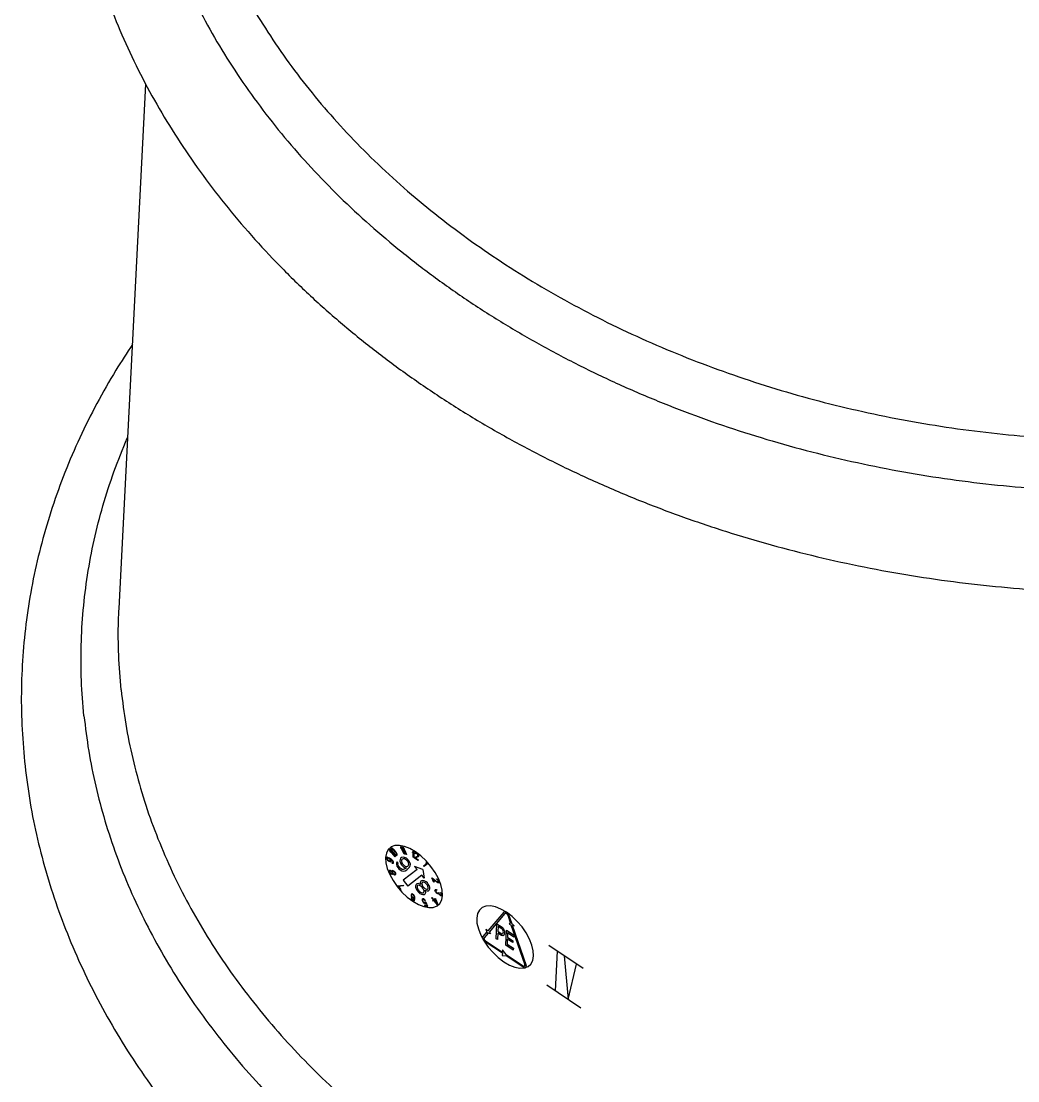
# Model space of a CAD drawing. Extents: x 0 to 594, y 0 to 420.
# Drawn here: x 219.6 to 286.1, y 141.7 to 212.3 of the extents above; entities that cross this region are included whole.
import ezdxf

# ---------------------------------------------------------------- set-up
doc = ezdxf.new("R2010")
doc.units = 0
doc.header["$LTSCALE"] = 32.67
doc.header["$MEASUREMENT"] = 0

msp = doc.modelspace()

# ---------------------------------------------------------------- linework, layer by layer
at = {"color": 7, "linetype": 'Continuous'}
msp.add_line((226.137, 173.177), (227.935, 208.135), dxfattribs=at)
at = {"color": 40, "linetype": 'Continuous'}
for p, q in [((244.16, 157.099), (244.182, 157.116)), ((244.197, 157.01), (244.16, 157.099)), ((244.182, 157.116), (244.582, 156.636)), ((244.265, 156.928), (244.197, 157.01)), ((244.56, 156.619), (244.228, 157.017)), ((244.228, 157.017), (244.265, 156.928)), ((244.279, 157.192), (244.265, 157.164)), ((244.265, 157.164), (244.272, 157.119)), ((244.272, 157.119), (244.286, 157.08)), ((244.31, 157.199), (244.279, 157.192)), ((244.286, 157.08), (244.313, 157.033)), ((244.354, 157.183), (244.31, 157.199)), ((244.321, 157.141), (244.311, 157.116)), ((244.311, 157.116), (244.317, 157.087)), ((244.313, 157.033), (244.335, 156.999)), ((244.317, 157.087), (244.353, 157.014)), ((244.349, 157.145), (244.321, 157.141)), ((244.335, 156.999), (244.374, 156.945)), ((244.377, 157.134), (244.349, 157.145)), ((244.353, 157.014), (244.401, 156.95)), ((244.391, 157.161), (244.354, 157.183)), ((244.374, 156.945), (244.45, 156.854)), ((244.443, 157.084), (244.377, 157.134)), ((244.432, 157.126), (244.391, 157.161)), ((244.401, 156.95), (244.46, 156.878)), ((244.462, 157.099), (244.432, 157.126)), ((244.498, 157.026), (244.443, 157.084)), ((244.46, 156.878), (244.515, 156.82)), ((244.508, 157.05), (244.462, 157.099)), ((244.557, 156.954), (244.498, 157.026)), ((244.584, 156.959), (244.508, 157.05)), ((244.605, 156.89), (244.557, 156.954)), ((244.623, 156.905), (244.584, 156.959)), ((244.641, 156.817), (244.605, 156.89)), ((244.645, 156.871), (244.623, 156.905)), ((244.672, 156.824), (244.645, 156.871)), ((244.922, 157.235), (244.926, 157.306)), ((244.959, 157.147), (244.922, 157.235)), ((244.926, 157.306), (244.963, 157.3)), ((244.964, 157.218), (244.959, 157.147)), ((244.963, 157.3), (245.182, 156.785)), ((245.145, 156.79), (244.964, 157.218)), ((245.045, 157.215), (245.049, 157.286)), ((245.082, 157.128), (245.045, 157.215)), ((245.049, 157.286), (245.086, 157.281)), ((245.087, 157.199), (245.082, 157.128)), ((245.086, 157.281), (245.305, 156.765)), ((245.268, 156.771), (245.087, 157.199)), ((245.72, 156.902), (245.724, 156.972)), ((245.765, 156.935), (245.72, 156.902)), ((245.724, 156.972), (245.769, 157.006)), ((245.747, 156.593), (245.765, 156.935)), ((245.769, 157.006), (245.81, 156.978)), ((245.81, 156.978), (245.789, 156.565)), ((245.868, 156.84), (245.876, 156.871)), ((245.876, 156.871), (245.906, 156.887)), ((245.906, 156.887), (245.934, 156.886)), ((245.934, 156.886), (245.983, 156.863)), ((243.976, 156.551), (243.974, 156.521)), ((243.974, 156.521), (243.983, 156.484)), ((243.987, 156.575), (243.976, 156.551)), ((243.983, 156.484), (244.011, 156.434)), ((244.019, 156.585), (243.987, 156.575)), ((244.011, 156.434), (244.051, 156.389)), ((244.061, 156.576), (244.019, 156.585)), ((244.027, 156.524), (244.024, 156.482)), ((244.024, 156.482), (244.034, 156.457)), ((244.038, 156.535), (244.027, 156.524)), ((244.034, 156.457), (244.053, 156.425)), ((244.059, 156.54), (244.038, 156.535)), ((244.051, 156.389), (244.101, 156.343)), ((244.053, 156.425), (244.082, 156.393)), ((244.09, 156.532), (244.059, 156.54)), ((244.112, 156.554), (244.061, 156.576)), ((244.082, 156.393), (244.112, 156.367)), ((244.12, 156.517), (244.09, 156.532)), ((244.101, 156.343), (244.141, 156.317)), ((244.183, 156.513), (244.112, 156.554)), ((244.112, 156.367), (244.133, 156.353)), ((244.14, 156.504), (244.12, 156.517)), ((244.133, 156.353), (244.163, 156.339)), ((244.17, 156.478), (244.14, 156.504)), ((244.141, 156.317), (244.192, 156.295)), ((244.163, 156.339), (244.194, 156.331)), ((244.2, 156.446), (244.17, 156.478)), ((244.253, 156.466), (244.183, 156.513)), ((244.192, 156.295), (244.234, 156.286)), ((244.194, 156.331), (244.215, 156.336)), ((244.219, 156.414), (244.2, 156.446)), ((244.215, 156.336), (244.226, 156.347)), ((244.228, 156.389), (244.219, 156.414)), ((244.226, 156.347), (244.228, 156.389)), ((244.232, 156.45), (244.252, 156.436)), ((244.27, 156.387), (244.232, 156.45)), ((244.234, 156.286), (244.265, 156.296)), ((244.252, 156.436), (244.312, 156.39)), ((244.324, 156.413), (244.253, 156.466)), ((244.265, 156.296), (244.277, 156.32)), ((244.279, 156.35), (244.27, 156.387)), ((244.277, 156.32), (244.279, 156.35)), ((244.312, 156.39), (244.342, 156.364)), ((244.373, 156.368), (244.324, 156.413)), ((244.335, 156.231), (244.334, 156.201)), ((244.334, 156.201), (244.364, 156.187)), ((244.366, 156.223), (244.335, 156.231)), ((244.342, 156.364), (244.372, 156.332)), ((244.364, 156.187), (244.405, 156.178)), ((244.387, 156.228), (244.366, 156.223)), ((244.372, 156.332), (244.391, 156.3)), ((244.413, 156.323), (244.373, 156.368)), ((244.398, 156.239), (244.387, 156.228)), ((244.391, 156.3), (244.4, 156.275)), ((244.4, 156.275), (244.398, 156.239)), ((244.405, 156.178), (244.437, 156.188)), ((244.442, 156.272), (244.413, 156.323)), ((244.437, 156.188), (244.449, 156.212)), ((244.45, 156.236), (244.442, 156.272)), ((244.449, 156.212), (244.45, 156.236)), ((244.45, 156.854), (244.497, 156.805)), ((244.497, 156.805), (244.526, 156.778)), ((244.515, 156.82), (244.581, 156.77)), ((244.526, 156.778), (244.567, 156.743)), ((244.582, 156.636), (244.56, 156.619)), ((244.567, 156.743), (244.604, 156.721)), ((244.581, 156.77), (244.609, 156.759)), ((244.604, 156.721), (244.648, 156.705)), ((244.609, 156.759), (244.637, 156.763)), ((244.637, 156.763), (244.647, 156.788)), ((244.649, 156.218), (244.638, 156.118)), ((244.647, 156.788), (244.641, 156.817)), ((244.648, 156.705), (244.679, 156.712)), ((244.677, 156.27), (244.649, 156.218)), ((244.686, 156.785), (244.672, 156.824)), ((244.754, 156.178), (244.677, 156.27)), ((244.679, 156.712), (244.693, 156.74)), ((244.693, 156.74), (244.686, 156.785)), ((244.742, 156.107), (244.754, 156.178)), ((244.878, 156.427), (244.867, 156.327)), ((244.867, 156.327), (244.901, 156.201)), ((244.919, 156.521), (244.878, 156.427)), ((244.901, 156.201), (244.963, 156.097)), ((244.976, 156.565), (244.919, 156.521)), ((244.982, 156.387), (244.97, 156.317)), ((244.97, 156.317), (244.988, 156.239)), ((245.079, 156.585), (244.976, 156.565)), ((245.01, 156.439), (244.982, 156.387)), ((244.988, 156.239), (245.02, 156.172)), ((245.039, 156.462), (245.01, 156.439)), ((245.02, 156.172), (245.127, 156.043)), ((245.097, 156.477), (245.039, 156.462)), ((245.182, 156.574), (245.079, 156.585)), ((245.171, 156.474), (245.097, 156.477)), ((245.182, 156.785), (245.145, 156.79)), ((245.246, 156.441), (245.171, 156.474)), ((245.303, 156.515), (245.182, 156.574)), ((245.307, 156.397), (245.246, 156.441)), ((245.305, 156.765), (245.268, 156.771)), ((245.394, 156.434), (245.303, 156.515)), ((245.415, 156.267), (245.307, 156.397)), ((245.471, 156.342), (245.394, 156.434)), ((245.447, 156.201), (245.415, 156.267)), ((245.464, 156.123), (245.447, 156.201)), ((245.534, 156.238), (245.471, 156.342)), ((245.568, 156.112), (245.534, 156.238)), ((245.789, 156.565), (245.747, 156.593)), ((245.844, 156.528), (245.847, 156.572)), ((246.093, 156.363), (245.844, 156.528)), ((245.847, 156.572), (246.052, 156.663)), ((245.902, 156.817), (245.868, 156.84)), ((245.917, 156.834), (245.902, 156.817)), ((246.085, 156.614), (245.902, 156.535)), ((245.902, 156.535), (246.096, 156.406)), ((245.939, 156.838), (245.917, 156.834)), ((245.974, 156.824), (245.939, 156.838)), ((246.002, 156.805), (245.974, 156.824)), ((245.983, 156.863), (246.011, 156.845)), ((246.036, 156.773), (246.002, 156.805)), ((246.011, 156.845), (246.052, 156.808)), ((246.056, 156.742), (246.036, 156.773)), ((246.052, 156.808), (246.079, 156.772)), ((246.052, 156.663), (246.067, 156.689)), ((246.068, 156.707), (246.056, 156.742)), ((246.067, 156.689), (246.068, 156.707)), ((246.079, 156.772), (246.105, 156.719)), ((246.1, 156.631), (246.085, 156.614)), ((246.096, 156.406), (246.093, 156.363)), ((246.109, 156.661), (246.1, 156.631)), ((246.105, 156.719), (246.11, 156.679)), ((246.11, 156.679), (246.109, 156.661)), ((246.45, 156.006), (246.662, 156.171)), ((246.741, 156.163), (246.485, 155.964)), ((246.589, 156.184), (246.633, 156.218)), ((246.662, 156.171), (246.589, 156.184)), ((246.633, 156.218), (246.706, 156.205)), ((246.706, 156.205), (246.741, 156.163)), ((244.162, 155.683), (244.151, 155.65)), ((244.151, 155.65), (244.158, 155.614)), ((244.158, 155.614), (244.171, 155.584)), ((244.18, 155.701), (244.162, 155.683)), ((244.171, 155.584), (244.196, 155.545)), ((244.218, 155.709), (244.18, 155.701)), ((244.196, 155.545), (244.239, 155.503)), ((244.214, 155.661), (244.199, 155.635)), ((244.199, 155.635), (244.203, 155.607)), ((244.203, 155.607), (244.216, 155.577)), ((244.234, 155.672), (244.214, 155.661)), ((244.216, 155.577), (244.238, 155.545)), ((244.245, 155.705), (244.218, 155.709)), ((244.252, 155.669), (244.234, 155.672)), ((244.238, 155.545), (244.277, 155.511)), ((244.239, 155.503), (244.275, 155.476)), ((244.287, 155.684), (244.245, 155.705)), ((244.285, 155.65), (244.252, 155.669)), ((244.275, 155.476), (244.327, 155.454)), ((244.277, 155.511), (244.311, 155.491)), ((244.325, 155.615), (244.285, 155.65)), ((244.324, 155.658), (244.287, 155.684)), ((244.311, 155.491), (244.329, 155.489)), ((244.339, 155.641), (244.324, 155.658)), ((244.347, 155.584), (244.325, 155.615)), ((244.329, 155.489), (244.349, 155.499)), ((244.342, 155.655), (244.339, 155.641)), ((244.356, 155.681), (244.342, 155.655)), ((244.36, 155.554), (244.347, 155.584)), ((244.349, 155.499), (244.363, 155.525)), ((244.354, 155.45), (244.383, 155.459)), ((244.394, 155.689), (244.356, 155.681)), ((244.363, 155.525), (244.36, 155.554)), ((244.384, 155.634), (244.379, 155.607)), ((244.379, 155.607), (244.383, 155.578)), ((244.383, 155.578), (244.395, 155.548)), ((244.383, 155.459), (244.4, 155.477)), ((244.41, 155.651), (244.384, 155.634)), ((244.421, 155.684), (244.394, 155.689)), ((244.395, 155.548), (244.417, 155.517)), ((244.4, 155.477), (244.403, 155.491)), ((244.403, 155.491), (244.418, 155.474)), ((244.437, 155.647), (244.41, 155.651)), ((244.417, 155.517), (244.448, 155.484)), ((244.418, 155.474), (244.458, 155.44)), ((244.472, 155.662), (244.421, 155.684)), ((244.483, 155.618), (244.437, 155.647)), ((244.448, 155.484), (244.493, 155.455)), ((244.509, 155.635), (244.472, 155.662)), ((244.513, 155.585), (244.483, 155.618)), ((244.493, 155.455), (244.52, 155.451)), ((244.552, 155.593), (244.509, 155.635)), ((244.535, 155.554), (244.513, 155.585)), ((244.52, 155.451), (244.546, 155.468)), ((244.548, 155.524), (244.535, 155.554)), ((244.546, 155.468), (244.552, 155.495)), ((244.552, 155.495), (244.548, 155.524)), ((244.577, 155.554), (244.552, 155.593)), ((244.596, 155.509), (244.577, 155.554)), ((244.592, 155.44), (244.603, 155.473)), ((244.603, 155.473), (244.596, 155.509)), ((244.638, 156.118), (244.672, 155.992)), ((244.672, 155.992), (244.735, 155.888)), ((244.735, 155.888), (244.796, 155.814)), ((244.759, 156.029), (244.742, 156.107)), ((244.791, 155.963), (244.759, 156.029)), ((244.883, 155.852), (244.791, 155.963)), ((244.796, 155.814), (244.888, 155.733)), ((244.944, 155.808), (244.883, 155.852)), ((244.888, 155.733), (245.008, 155.674)), ((245.019, 155.775), (244.944, 155.808)), ((244.963, 156.097), (245.04, 156.005)), ((245.008, 155.674), (245.111, 155.664)), ((245.093, 155.771), (245.019, 155.775)), ((245.04, 156.005), (245.132, 155.924)), ((245.151, 155.787), (245.093, 155.771)), ((245.111, 155.664), (245.214, 155.683)), ((245.127, 156.043), (245.188, 155.999)), ((245.132, 155.924), (245.282, 155.858)), ((245.253, 155.836), (245.151, 155.787)), ((245.188, 155.999), (245.263, 155.966)), ((245.214, 155.683), (245.33, 155.743)), ((245.282, 155.858), (245.253, 155.836)), ((245.263, 155.966), (245.337, 155.962)), ((245.33, 155.743), (245.43, 155.822)), ((245.337, 155.962), (245.395, 155.977)), ((245.395, 155.977), (245.424, 156)), ((245.424, 156), (245.452, 156.052)), ((245.43, 155.822), (245.516, 155.919)), ((245.452, 156.052), (245.464, 156.123)), ((245.516, 155.919), (245.556, 156.012)), ((245.556, 156.012), (245.568, 156.112)), ((246.485, 155.964), (246.45, 156.006)), ((244.327, 155.454), (244.354, 155.45)), ((244.458, 155.44), (244.509, 155.418)), ((244.509, 155.418), (244.536, 155.414)), ((244.536, 155.414), (244.575, 155.422)), ((244.575, 155.422), (244.592, 155.44)), ((245.955, 154.774), (245.914, 154.681)), ((245.998, 154.807), (245.955, 154.774)), ((246.1, 154.827), (245.998, 154.807)), ((246.205, 154.786), (246.1, 154.827)), ((246.25, 154.761), (246.205, 154.786)), ((246.257, 154.98), (246.231, 154.898)), ((246.231, 154.898), (246.234, 154.809)), ((246.234, 154.809), (246.25, 154.761)), ((246.3, 155.014), (246.257, 154.98)), ((246.403, 155.033), (246.3, 155.014)), ((246.349, 154.899), (246.336, 154.828)), ((246.336, 154.828), (246.355, 154.721)), ((246.377, 154.921), (246.349, 154.899)), ((246.451, 154.918), (246.377, 154.921)), ((246.492, 155.011), (246.403, 155.033)), ((246.556, 154.878), (246.451, 154.918)), ((246.612, 154.952), (246.492, 155.011)), ((246.632, 154.815), (246.556, 154.878)), ((246.704, 154.871), (246.612, 154.952)), ((246.694, 154.741), (246.632, 154.815)), ((246.766, 154.797), (246.704, 154.871)), ((246.828, 154.694), (246.766, 154.797)), ((246.989, 155.203), (247.034, 155.196)), ((247.104, 154.933), (246.989, 155.203)), ((247.034, 155.196), (247.348, 154.95)), ((247.337, 154.917), (247.06, 155.136)), ((247.06, 155.136), (247.149, 154.926)), ((247.149, 154.926), (247.104, 154.933)), ((247.315, 155.145), (247.354, 155.131)), ((247.331, 155.107), (247.315, 155.145)), ((247.364, 155.088), (247.331, 155.107)), ((247.37, 154.898), (247.337, 154.917)), ((247.348, 154.95), (247.39, 154.929)), ((247.354, 155.131), (247.403, 155.096)), ((247.392, 155.062), (247.364, 155.088)), ((247.409, 154.884), (247.37, 154.898)), ((247.39, 154.929), (247.408, 154.927)), ((247.417, 155.023), (247.392, 155.062)), ((247.403, 155.096), (247.434, 155.063)), ((247.408, 154.927), (247.428, 154.937)), ((247.427, 154.881), (247.409, 154.884)), ((247.43, 154.993), (247.417, 155.023)), ((247.46, 154.883), (247.427, 154.881)), ((247.428, 154.937), (247.437, 154.957)), ((247.437, 154.957), (247.43, 154.993)), ((247.434, 155.063), (247.465, 155.009)), ((247.483, 154.908), (247.46, 154.883)), ((247.465, 155.009), (247.478, 154.979)), ((247.478, 154.979), (247.488, 154.935)), ((247.488, 154.935), (247.483, 154.908)), ((244.705, 154.653), (244.732, 154.674)), ((244.915, 154.401), (244.705, 154.653)), ((244.732, 154.674), (245.077, 154.713)), ((245.112, 154.671), (244.767, 154.632)), ((244.767, 154.632), (244.942, 154.422)), ((244.942, 154.422), (244.915, 154.401)), ((245.077, 154.713), (245.112, 154.671)), ((245.619, 154.085), (245.617, 154.041)), ((245.635, 154.12), (245.619, 154.085)), ((245.658, 154.141), (245.635, 154.12)), ((245.654, 154.053), (245.652, 154.027)), ((245.662, 154.075), (245.654, 154.053)), ((245.694, 154.144), (245.658, 154.141)), ((245.677, 154.092), (245.662, 154.075)), ((245.699, 154.096), (245.677, 154.092)), ((245.729, 154.13), (245.694, 154.144)), ((245.72, 154.091), (245.699, 154.096)), ((245.768, 154.059), (245.72, 154.091)), ((245.764, 154.107), (245.729, 154.13)), ((245.798, 154.075), (245.764, 154.107)), ((245.789, 154.036), (245.768, 154.059)), ((245.831, 154.026), (245.798, 154.075)), ((245.914, 154.681), (245.917, 154.592)), ((245.917, 154.592), (245.951, 154.466)), ((245.951, 154.466), (246.014, 154.362)), ((246.014, 154.362), (246.106, 154.251)), ((246.032, 154.681), (246.021, 154.581)), ((246.021, 154.581), (246.054, 154.485)), ((246.075, 154.715), (246.032, 154.681)), ((246.054, 154.485), (246.101, 154.4)), ((246.179, 154.705), (246.075, 154.715)), ((246.101, 154.4), (246.162, 154.326)), ((246.106, 154.251), (246.197, 154.17)), ((246.162, 154.326), (246.238, 154.263)), ((246.269, 154.653), (246.179, 154.705)), ((246.197, 154.17), (246.318, 154.111)), ((246.238, 154.263), (246.329, 154.212)), ((246.345, 154.59), (246.269, 154.653)), ((246.318, 154.111), (246.407, 154.089)), ((246.329, 154.212), (246.432, 154.201)), ((246.407, 154.517), (246.345, 154.59)), ((246.355, 154.721), (246.402, 154.635)), ((246.402, 154.635), (246.464, 154.561)), ((246.454, 154.431), (246.407, 154.517)), ((246.407, 154.089), (246.51, 154.109)), ((246.432, 154.201), (246.476, 154.235)), ((246.487, 154.335), (246.454, 154.431)), ((246.464, 154.561), (246.54, 154.499)), ((246.476, 154.235), (246.487, 154.335)), ((246.51, 154.109), (246.553, 154.142)), ((246.54, 154.499), (246.645, 154.459)), ((246.553, 154.142), (246.594, 154.235)), ((246.559, 154.391), (246.604, 154.366)), ((246.575, 154.343), (246.559, 154.391)), ((246.594, 154.235), (246.575, 154.343)), ((246.604, 154.366), (246.693, 154.344)), ((246.645, 154.459), (246.719, 154.455)), ((246.693, 154.344), (246.781, 154.352)), ((246.741, 154.656), (246.694, 154.741)), ((246.719, 154.455), (246.747, 154.478)), ((246.76, 154.548), (246.741, 154.656)), ((246.747, 154.478), (246.76, 154.548)), ((246.781, 154.352), (246.824, 154.385)), ((246.824, 154.385), (246.865, 154.479)), ((246.862, 154.568), (246.828, 154.694)), ((246.865, 154.479), (246.862, 154.568)), ((247.209, 154.354), (247.212, 154.402)), ((247.218, 154.323), (247.209, 154.354)), ((247.212, 154.402), (247.223, 154.42)), ((247.237, 154.286), (247.218, 154.323)), ((247.223, 154.42), (247.244, 154.43)), ((247.256, 154.254), (247.237, 154.286)), ((247.244, 154.43), (247.266, 154.435)), ((247.286, 154.222), (247.256, 154.254)), ((247.262, 154.363), (247.26, 154.327)), ((247.26, 154.327), (247.269, 154.29)), ((247.274, 154.386), (247.262, 154.363)), ((247.266, 154.435), (247.297, 154.427)), ((247.269, 154.29), (247.278, 154.271)), ((247.284, 154.391), (247.274, 154.386)), ((247.278, 154.271), (247.298, 154.245)), ((247.305, 154.39), (247.284, 154.391)), ((247.316, 154.196), (247.286, 154.222)), ((247.297, 154.427), (247.327, 154.413)), ((247.298, 154.245), (247.317, 154.226)), ((247.326, 154.383), (247.305, 154.39)), ((247.356, 154.169), (247.316, 154.196)), ((247.317, 154.226), (247.358, 154.199)), ((247.327, 154.413), (247.326, 154.383)), ((247.397, 154.148), (247.356, 154.169)), ((247.358, 154.199), (247.399, 154.184)), ((247.428, 154.14), (247.397, 154.148)), ((247.399, 154.184), (247.42, 154.189)), ((247.42, 154.189), (247.432, 154.218)), ((247.45, 154.157), (247.428, 154.14)), ((247.432, 154.218), (247.433, 154.242)), ((247.433, 154.242), (247.474, 154.216)), ((247.479, 154.113), (247.45, 154.157)), ((247.474, 154.216), (247.472, 154.192)), ((247.472, 154.192), (247.491, 154.142)), ((247.508, 154.08), (247.479, 154.113)), ((247.491, 154.142), (247.51, 154.116)), ((247.548, 154.047), (247.508, 154.08)), ((247.51, 154.116), (247.55, 154.078)), ((247.569, 154.034), (247.548, 154.047)), ((247.55, 154.078), (247.57, 154.064)), ((247.57, 154.064), (247.601, 154.056)), ((247.578, 154.209), (247.579, 154.239)), ((247.607, 154.176), (247.578, 154.209)), ((247.579, 154.239), (247.619, 154.206)), ((247.601, 154.056), (247.622, 154.061)), ((247.627, 154.145), (247.607, 154.176)), ((247.619, 154.206), (247.658, 154.155)), ((247.622, 154.061), (247.634, 154.084)), ((247.635, 154.108), (247.627, 154.145)), ((247.634, 154.084), (247.635, 154.108)), ((247.658, 154.155), (247.677, 154.117)), ((247.685, 154.057), (247.672, 154.021)), ((247.677, 154.117), (247.685, 154.069)), ((247.685, 154.069), (247.685, 154.057)), ((245.617, 154.041), (245.629, 153.988)), ((245.657, 153.851), (245.623, 153.874)), ((245.623, 153.874), (245.628, 153.843)), ((245.628, 153.843), (245.647, 153.794)), ((245.629, 153.988), (245.648, 153.948)), ((245.647, 153.794), (245.681, 153.744)), ((245.648, 153.948), (245.681, 153.898)), ((245.652, 154.027), (245.658, 153.996)), ((245.67, 153.815), (245.657, 153.851)), ((245.658, 153.996), (245.671, 153.969)), ((245.69, 153.784), (245.67, 153.815)), ((245.671, 153.969), (245.691, 153.938)), ((245.681, 153.898), (245.715, 153.866)), ((245.681, 153.744), (245.715, 153.712)), ((245.71, 153.761), (245.69, 153.784)), ((245.691, 153.938), (245.711, 153.915)), ((245.752, 153.733), (245.71, 153.761)), ((245.711, 153.915), (245.759, 153.883)), ((245.715, 153.866), (245.75, 153.843)), ((245.715, 153.712), (245.742, 153.694)), ((245.742, 153.694), (245.777, 153.68)), ((245.75, 153.843), (245.785, 153.829)), ((245.773, 153.728), (245.752, 153.733)), ((245.759, 153.883), (245.78, 153.878)), ((245.794, 153.732), (245.773, 153.728)), ((245.777, 153.68), (245.813, 153.683)), ((245.78, 153.878), (245.802, 153.882)), ((245.785, 153.829), (245.828, 153.837)), ((245.808, 154.005), (245.789, 154.036)), ((245.81, 153.749), (245.794, 153.732)), ((245.802, 153.882), (245.817, 153.89)), ((245.821, 153.969), (245.808, 154.005)), ((245.818, 153.771), (245.81, 153.749)), ((245.813, 153.683), (245.836, 153.705)), ((245.817, 153.89), (245.825, 153.912)), ((245.828, 153.819), (245.818, 153.771)), ((245.827, 153.938), (245.821, 153.969)), ((245.825, 153.912), (245.827, 153.938)), ((245.828, 153.837), (245.828, 153.819)), ((245.85, 153.977), (245.831, 154.026)), ((245.836, 153.705), (245.852, 153.739)), ((245.862, 153.924), (245.85, 153.977)), ((245.852, 153.739), (245.862, 153.796)), ((245.865, 153.858), (245.862, 153.924)), ((245.862, 153.796), (245.865, 153.858)), ((246.369, 153.818), (246.353, 153.79)), ((246.353, 153.79), (246.353, 153.749)), ((246.353, 153.749), (246.364, 153.696)), ((246.364, 153.696), (246.382, 153.652)), ((246.395, 153.824), (246.369, 153.818)), ((246.382, 153.652), (246.418, 153.595)), ((246.39, 153.743), (246.399, 153.762)), ((246.391, 153.712), (246.39, 153.743)), ((246.399, 153.68), (246.391, 153.712)), ((246.432, 153.818), (246.395, 153.824)), ((246.399, 153.762), (246.419, 153.769)), ((246.409, 153.658), (246.399, 153.68)), ((246.429, 153.624), (246.409, 153.658)), ((246.418, 153.595), (246.455, 153.549)), ((246.419, 153.769), (246.456, 153.763)), ((246.455, 153.59), (246.429, 153.624)), ((246.468, 153.802), (246.432, 153.818)), ((246.483, 153.565), (246.455, 153.59)), ((246.455, 153.549), (246.5, 153.511)), ((246.456, 153.763), (246.485, 153.749)), ((246.512, 153.765), (246.468, 153.802)), ((246.512, 153.55), (246.483, 153.565)), ((246.485, 153.749), (246.513, 153.724)), ((246.5, 153.511), (246.535, 153.495)), ((246.689, 153.348), (246.511, 153.376)), ((246.511, 153.376), (246.534, 153.321)), ((246.55, 153.718), (246.512, 153.765)), ((246.549, 153.544), (246.512, 153.55)), ((246.513, 153.724), (246.544, 153.678)), ((246.535, 153.495), (246.572, 153.489)), ((246.544, 153.678), (246.58, 153.672)), ((246.569, 153.551), (246.549, 153.544)), ((246.58, 153.672), (246.55, 153.718)), ((246.579, 153.58), (246.569, 153.551)), ((246.572, 153.489), (246.598, 153.495)), ((246.622, 153.573), (246.579, 153.58)), ((246.598, 153.495), (246.615, 153.523)), ((246.615, 153.523), (246.689, 153.348)), ((246.743, 153.288), (246.622, 153.573)), ((246.981, 153.885), (247.003, 153.903)), ((247.1, 153.742), (246.981, 153.885)), ((247.003, 153.903), (247.122, 153.76)), ((247.063, 153.713), (247.1, 153.742)), ((247.114, 153.652), (247.063, 153.713)), ((247.151, 153.681), (247.114, 153.652)), ((247.122, 153.76), (247.212, 153.83)), ((247.381, 153.406), (247.151, 153.681)), ((247.174, 153.699), (247.237, 153.748)), ((247.335, 153.505), (247.174, 153.699)), ((247.212, 153.83), (247.263, 153.769)), ((247.237, 153.748), (247.335, 153.505)), ((247.263, 153.769), (247.403, 153.423)), ((247.403, 153.423), (247.381, 153.406)), ((247.609, 154.013), (247.569, 154.034)), ((247.651, 154.01), (247.609, 154.013)), ((247.672, 154.021), (247.651, 154.01)), ((246.534, 153.321), (246.743, 153.288)), ((251.295, 151.143), (251.346, 152.134)), ((251.346, 152.134), (251.683, 151.91)), ((251.425, 151.973), (251.408, 151.656)), ((251.692, 151.795), (251.425, 151.973)), ((251.402, 151.53), (251.379, 151.087)), ((251.655, 151.362), (251.402, 151.53)), ((251.408, 151.656), (251.675, 151.479)), ((251.726, 151.336), (251.655, 151.362)), ((251.675, 151.479), (251.719, 151.472)), ((251.683, 151.91), (251.752, 151.842)), ((251.733, 151.746), (251.692, 151.795)), ((251.719, 151.472), (251.749, 151.495)), ((251.786, 151.362), (251.726, 151.336)), ((251.759, 151.685), (251.733, 151.746)), ((251.749, 151.495), (251.766, 151.549)), ((251.752, 151.842), (251.805, 151.741)), ((251.769, 151.612), (251.759, 151.685)), ((251.766, 151.549), (251.769, 151.612)), ((251.832, 151.418), (251.786, 151.362)), ((251.805, 151.741), (251.843, 151.629)), ((251.849, 151.472), (251.832, 151.418)), ((251.843, 151.629), (251.854, 151.556)), ((251.854, 151.556), (251.849, 151.472)), ((251.927, 150.722), (251.978, 151.714)), ((251.978, 151.714), (252.484, 151.377)), ((252.056, 151.531), (252.042, 151.257)), ((252.042, 151.257), (252.407, 151.014)), ((252.478, 151.25), (252.056, 151.531)), ((252.484, 151.377), (252.478, 151.25)), ((251.379, 151.087), (251.295, 151.143)), ((252.433, 150.386), (251.927, 150.722)), ((252.035, 151.13), (252.018, 150.793)), ((252.018, 150.793), (252.44, 150.512)), ((252.401, 150.887), (252.035, 151.13)), ((252.407, 151.014), (252.401, 150.887)), ((252.44, 150.512), (252.433, 150.386)), ((257.082, 149.173), (254.804, 150.688)), ((255.238, 147.666), (255.374, 150.309)), ((255.833, 150.003), (256.086, 147.101)), ((256.086, 147.101), (256.653, 149.458)), ((256.946, 146.529), (254.668, 148.044))]:
    msp.add_line(p, q, dxfattribs=at)
at = {"linetype": 'Continuous'}
for p, q in [((246.011, 155.769), (245.088, 155.047)), ((246.399, 155.756), (245.85, 155.961)), ((245.85, 155.961), (246.011, 155.769)), ((246.399, 155.756), (246.491, 155.193)), ((245.088, 155.047), (245.394, 154.653)), ((246.331, 155.385), (245.394, 154.653)), ((246.491, 155.193), (246.331, 155.385)), ((251.793, 152.93), (250.73, 151.679)), ((251.877, 152.84), (250.814, 151.589)), ((252.058, 152.719), (252.228, 152.223)), ((252.146, 152.695), (252.316, 152.199)), ((252.254, 152.263), (252.154, 152.11)), ((252.154, 152.11), (252.278, 152.077)), ((252.489, 152.019), (252.254, 152.263)), ((252.278, 152.077), (253.195, 149.398)), ((252.366, 152.053), (252.489, 152.019)), ((252.366, 152.053), (253.283, 149.374)), ((250.67, 151.608), (250.401, 151.291)), ((250.754, 151.518), (250.485, 151.201)), ((250.621, 151.796), (250.73, 151.679)), ((250.689, 151.536), (250.621, 151.796)), ((250.923, 151.471), (250.689, 151.536)), ((250.814, 151.589), (250.923, 151.471)), ((251.704, 150.18), (250.565, 150.937)), ((250.569, 151.019), (251.708, 150.262)), ((251.704, 150.18), (251.696, 150.033)), ((251.696, 150.033), (252.027, 150.007)), ((251.716, 150.409), (251.708, 150.262)), ((252.027, 150.007), (251.716, 150.409)), ((253.094, 149.255), (251.955, 150.013)), ((251.96, 150.094), (253.098, 149.337))]:
    msp.add_line(p, q, dxfattribs=at)
for points in [[(247.714, 154.037), (247.695, 154.382), (247.603, 154.762), (247.444, 155.163), (247.219, 155.575), (246.943, 155.971), (246.624, 156.34), (246.275, 156.67), (245.901, 156.952), (245.531, 157.166), (245.172, 157.309), (244.837, 157.375), (244.535, 157.361), (244.287, 157.268), (244.097, 157.1), (243.973, 156.864), (243.919, 156.562)], [(243.919, 156.562), (243.938, 156.217), (244.029, 155.838), (244.189, 155.437), (244.414, 155.024), (244.69, 154.629), (245.009, 154.26), (245.358, 153.93), (245.731, 153.648), (246.102, 153.434), (246.461, 153.291), (246.796, 153.225), (247.098, 153.239), (247.346, 153.332), (247.536, 153.499), (247.66, 153.736), (247.714, 154.037)], [(253.787, 149.997), (253.768, 150.342), (253.676, 150.722), (253.517, 151.123), (253.292, 151.536), (253.016, 151.931), (252.697, 152.3), (252.348, 152.63), (251.974, 152.912), (251.604, 153.126), (251.245, 153.269), (250.91, 153.335), (250.608, 153.321), (250.36, 153.228), (250.17, 153.06), (250.046, 152.824), (249.992, 152.522)], [(252.146, 152.695), (252.127, 152.739), (252.102, 152.783), (252.07, 152.825), (252.034, 152.864), (251.995, 152.898), (251.954, 152.925), (251.915, 152.944), (251.877, 152.954), (251.843, 152.955), (251.815, 152.947), (251.793, 152.93)], [(252.058, 152.719), (252.049, 152.741), (252.036, 152.764), (252.019, 152.786), (252.001, 152.806), (251.981, 152.823), (251.96, 152.837), (251.939, 152.847), (251.92, 152.852), (251.903, 152.853), (251.888, 152.848), (251.877, 152.84)], [(249.992, 152.522), (250.011, 152.177), (250.102, 151.798), (250.262, 151.397), (250.487, 150.984), (250.763, 150.589), (251.082, 150.22), (251.431, 149.89), (251.804, 149.608), (252.175, 149.394), (252.534, 149.251), (252.869, 149.185), (253.171, 149.199), (253.419, 149.292), (253.609, 149.459), (253.733, 149.696), (253.787, 149.997)], [(250.401, 151.291), (250.388, 151.268), (250.381, 151.238), (250.382, 151.203), (250.391, 151.164), (250.407, 151.122), (250.43, 151.08), (250.458, 151.039), (250.491, 151.001), (250.527, 150.967), (250.565, 150.937)], [(250.485, 151.201), (250.478, 151.189), (250.475, 151.174), (250.475, 151.155), (250.48, 151.135), (250.488, 151.114), (250.5, 151.092), (250.514, 151.071), (250.531, 151.052), (250.55, 151.034), (250.569, 151.019)], [(253.094, 149.255), (253.132, 149.234), (253.169, 149.219), (253.203, 149.212), (253.234, 149.214), (253.259, 149.224), (253.279, 149.242), (253.291, 149.267), (253.296, 149.298), (253.293, 149.334), (253.283, 149.374)], [(253.098, 149.337), (253.118, 149.326), (253.137, 149.318), (253.154, 149.315), (253.17, 149.316), (253.183, 149.321), (253.193, 149.33), (253.199, 149.343), (253.202, 149.359), (253.201, 149.377), (253.195, 149.398)]]:
    msp.add_lwpolyline(points, dxfattribs=at)
at = {"color": 7, "linetype": 'Continuous'}
for points in [[(229.863, 228.724), (230.172, 226.444), (230.63, 224.175), (231.234, 221.923), (231.984, 219.692), (232.878, 217.488), (233.914, 215.316), (235.089, 213.182), (236.401, 211.091), (237.845, 209.048), (239.419, 207.057), (241.119, 205.124), (242.941, 203.253), (244.881, 201.448), (246.933, 199.715), (249.093, 198.057), (251.356, 196.478), (253.716, 194.982), (256.167, 193.573), (258.704, 192.253), (261.32, 191.027), (264.01, 189.897), (266.766, 188.865), (269.582, 187.935), (272.451, 187.109), (275.367, 186.388), (278.322, 185.775), (281.31, 185.27), (284.322, 184.875), (287.352, 184.591), (290.393, 184.419), (293.437, 184.359), (296.476, 184.411), (299.504, 184.575), (302.513, 184.85), (305.496, 185.237), (308.446, 185.734), (311.356, 186.34), (314.218, 187.053), (317.026, 187.871), (319.772, 188.794), (322.451, 189.818), (325.056, 190.941), (327.581, 192.16), (330.019, 193.473), (332.365, 194.876), (334.613, 196.366), (336.757, 197.939), (338.793, 199.591), (340.716, 201.319), (342.52, 203.119), (344.202, 204.985), (345.757, 206.914), (347.182, 208.9), (348.474, 210.94), (349.628, 213.028), (350.643, 215.159), (351.516, 217.328), (352.245, 219.53), (352.828, 221.759), (353.264, 224.01), (353.551, 226.278), (353.689, 228.557), (353.678, 230.842), (353.518, 233.127)], [(227.227, 227.154), (227.549, 224.78), (228.025, 222.417), (228.655, 220.071), (229.436, 217.748), (230.367, 215.453), (231.446, 213.191), (232.67, 210.969), (234.035, 208.791), (235.54, 206.663), (237.179, 204.59), (238.95, 202.577), (240.847, 200.628), (242.867, 198.749), (245.004, 196.944), (247.253, 195.217), (249.61, 193.573), (252.067, 192.015), (254.62, 190.547), (257.262, 189.173), (259.986, 187.896), (262.787, 186.719), (265.658, 185.645), (268.591, 184.677), (271.579, 183.816), (274.615, 183.066), (277.693, 182.427), (280.804, 181.901), (283.941, 181.49), (287.097, 181.194), (290.263, 181.015), (293.433, 180.952), (296.598, 181.006), (299.752, 181.177), (302.885, 181.464), (305.992, 181.867), (309.064, 182.384), (312.094, 183.015), (315.074, 183.758), (317.998, 184.61), (320.859, 185.571), (323.649, 186.637), (326.362, 187.807), (328.991, 189.077), (331.53, 190.444), (333.973, 191.905), (336.314, 193.456), (338.547, 195.094), (340.667, 196.815), (342.669, 198.615), (344.548, 200.489), (346.3, 202.432), (347.92, 204.441), (349.404, 206.51), (350.749, 208.634), (351.951, 210.808), (353.008, 213.028), (353.917, 215.286), (354.676, 217.579), (355.283, 219.901), (355.737, 222.245), (356.036, 224.607), (356.18, 226.98), (356.169, 229.36), (356.002, 231.74)], [(222.98, 224.098), (223.305, 221.658), (223.778, 219.226), (224.398, 216.807), (225.165, 214.405), (226.077, 212.028), (227.134, 209.681), (228.334, 207.366), (229.674, 205.093), (231.153, 202.866), (232.767, 200.688), (234.511, 198.569), (236.384, 196.51), (238.381, 194.517), (240.494, 192.598), (242.724, 190.753), (245.061, 188.989), (247.5, 187.31), (250.038, 185.718), (252.667, 184.219), (255.381, 182.815), (258.174, 181.508), (261.04, 180.302), (263.972, 179.2), (266.965, 178.203), (270.009, 177.313), (273.102, 176.533), (276.233, 175.864), (279.397, 175.306), (282.588, 174.862), (285.797, 174.533), (289.019, 174.318), (292.246, 174.218), (295.471, 174.234), (298.687, 174.365), (301.888, 174.612), (305.066, 174.973), (308.214, 175.448), (311.327, 176.037), (314.396, 176.737), (317.415, 177.548), (320.378, 178.467), (323.277, 179.494), (326.106, 180.626), (328.86, 181.86), (331.531, 183.194), (334.113, 184.624), (336.603, 186.149), (338.989, 187.763), (341.271, 189.464), (343.443, 191.248), (345.497, 193.108), (347.431, 195.043), (349.241, 197.047), (350.92, 199.114), (352.468, 201.24), (353.881, 203.42), (355.154, 205.648), (356.289, 207.92), (357.28, 210.23), (358.129, 212.573), (358.832, 214.945), (359.39, 217.34), (359.802, 219.755), (360.067, 222.184), (360.185, 224.623), (360.155, 227.067), (359.977, 229.512)], [(227.032, 190.779), (225.932, 189.058), (224.658, 186.83), (223.524, 184.558), (222.532, 182.248), (221.684, 179.905), (220.98, 177.533), (220.422, 175.138), (220.01, 172.724), (219.745, 170.295), (219.628, 167.856), (219.658, 165.411), (219.835, 162.967)], [(223.797, 166.012), (223.631, 168.366), (223.616, 170.719), (223.752, 173.067), (224.04, 175.403), (224.478, 177.723), (225.066, 180.021), (225.801, 182.292), (226.684, 184.53), (226.723, 184.622)], [(226.277, 167.749), (226.116, 170.05), (226.104, 172.352), (226.137, 173.177)], [(223.797, 166.012), (224.114, 163.664), (224.582, 161.327), (225.199, 159.006), (225.963, 156.707), (226.874, 154.435), (227.929, 152.196), (229.125, 149.994), (230.459, 147.835), (231.929, 145.723), (233.531, 143.665), (235.261, 141.664), (237.116, 139.725), (239.091, 137.853), (241.181, 136.052), (243.381, 134.327), (245.687, 132.681), (248.092, 131.118), (250.592, 129.642), (253.18, 128.256), (255.851, 126.964), (258.598, 125.769), (261.415, 124.673), (264.295, 123.679), (267.231, 122.789), (270.217, 122.005), (273.246, 121.329), (276.31, 120.764), (279.402, 120.309), (282.516, 119.967), (285.644, 119.737), (288.778, 119.621), (291.912, 119.618), (295.037, 119.73), (298.147, 119.954), (301.235, 120.292), (304.292, 120.742), (307.313, 121.303), (310.29, 121.974), (313.216, 122.753), (316.084, 123.638), (318.887, 124.628), (321.62, 125.72), (324.275, 126.911), (326.846, 128.199), (329.328, 129.581), (331.714, 131.053), (334, 132.612), (336.179, 134.254), (338.246, 135.977), (340.198, 137.774), (342.028, 139.643), (343.734, 141.579), (345.31, 143.577), (346.754, 145.634), (348.061, 147.743), (349.229, 149.9), (350.256, 152.1), (351.138, 154.338), (351.874, 156.609), (352.461, 158.907), (352.9, 161.227), (353.187, 163.563), (353.324, 165.911), (353.309, 168.264), (353.143, 170.618)], [(249.449, 123.127), (249.522, 123.088), (252.236, 121.683), (255.03, 120.377), (257.895, 119.171), (260.828, 118.068), (263.82, 117.071), (266.865, 116.182), (269.957, 115.402), (273.089, 114.732), (276.253, 114.175), (279.443, 113.731), (282.653, 113.401), (285.874, 113.186), (289.101, 113.087), (292.326, 113.103), (295.542, 113.234), (298.743, 113.48), (301.922, 113.842), (305.07, 114.317), (308.182, 114.905), (311.252, 115.606), (314.27, 116.416), (317.233, 117.336), (320.132, 118.363), (322.961, 119.494), (325.716, 120.729), (328.386, 122.062), (330.969, 123.493), (333.458, 125.018), (335.845, 126.631), (338.127, 128.332), (340.299, 130.116), (342.352, 131.977), (344.287, 133.912), (346.096, 135.916), (347.776, 137.982), (349.324, 140.109), (350.736, 142.289), (352.01, 144.517), (353.144, 146.789), (354.136, 149.099), (354.984, 151.442), (355.688, 153.814), (356.246, 156.209), (356.657, 158.623), (356.922, 161.052), (357.04, 163.491), (357.01, 165.936), (356.832, 168.38)], [(226.277, 167.749), (226.589, 165.452), (227.049, 163.167), (227.658, 160.898), (228.414, 158.651), (229.315, 156.431), (230.358, 154.243), (231.542, 152.094), (232.862, 149.987), (234.317, 147.929), (235.903, 145.924), (237.616, 143.977), (239.451, 142.092), (241.404, 140.274), (243.472, 138.529), (245.647, 136.858), (247.926, 135.268), (250.303, 133.761), (252.773, 132.341), (255.328, 131.012), (257.963, 129.777), (260.672, 128.639), (263.449, 127.6), (266.285, 126.663), (269.176, 125.831), (272.113, 125.105), (275.089, 124.487), (278.099, 123.978), (281.133, 123.58), (284.185, 123.294), (287.248, 123.121), (290.314, 123.06), (293.375, 123.113), (296.425, 123.278), (299.456, 123.556), (302.461, 123.945), (305.432, 124.446), (308.363, 125.056), (311.246, 125.774), (314.074, 126.599), (316.841, 127.528), (319.539, 128.559), (322.163, 129.69), (324.706, 130.919), (327.162, 132.241), (329.525, 133.654), (331.789, 135.155), (333.95, 136.739), (336, 138.404), (337.937, 140.144), (339.754, 141.957), (341.448, 143.837), (343.015, 145.779), (344.45, 147.781), (345.751, 149.835), (346.914, 151.938), (347.936, 154.085), (348.816, 156.269), (349.55, 158.487), (350.137, 160.733), (350.576, 163), (350.865, 165.285), (350.972, 166.755)], [(219.835, 162.967), (220.16, 160.527), (220.633, 158.094), (221.253, 155.676), (222.02, 153.274), (222.932, 150.897), (223.989, 148.549), (225.19, 146.235), (226.53, 143.962), (228.008, 141.734), (229.622, 139.557), (231.366, 137.437), (233.24, 135.378), (235.236, 133.386), (237.35, 131.467), (239.579, 129.622), (241.916, 127.858), (244.355, 126.179), (246.894, 124.587), (249.449, 123.127)]]:
    msp.add_spline(points, degree=3, dxfattribs=at)

doc.saveas('drawing.dxf')
